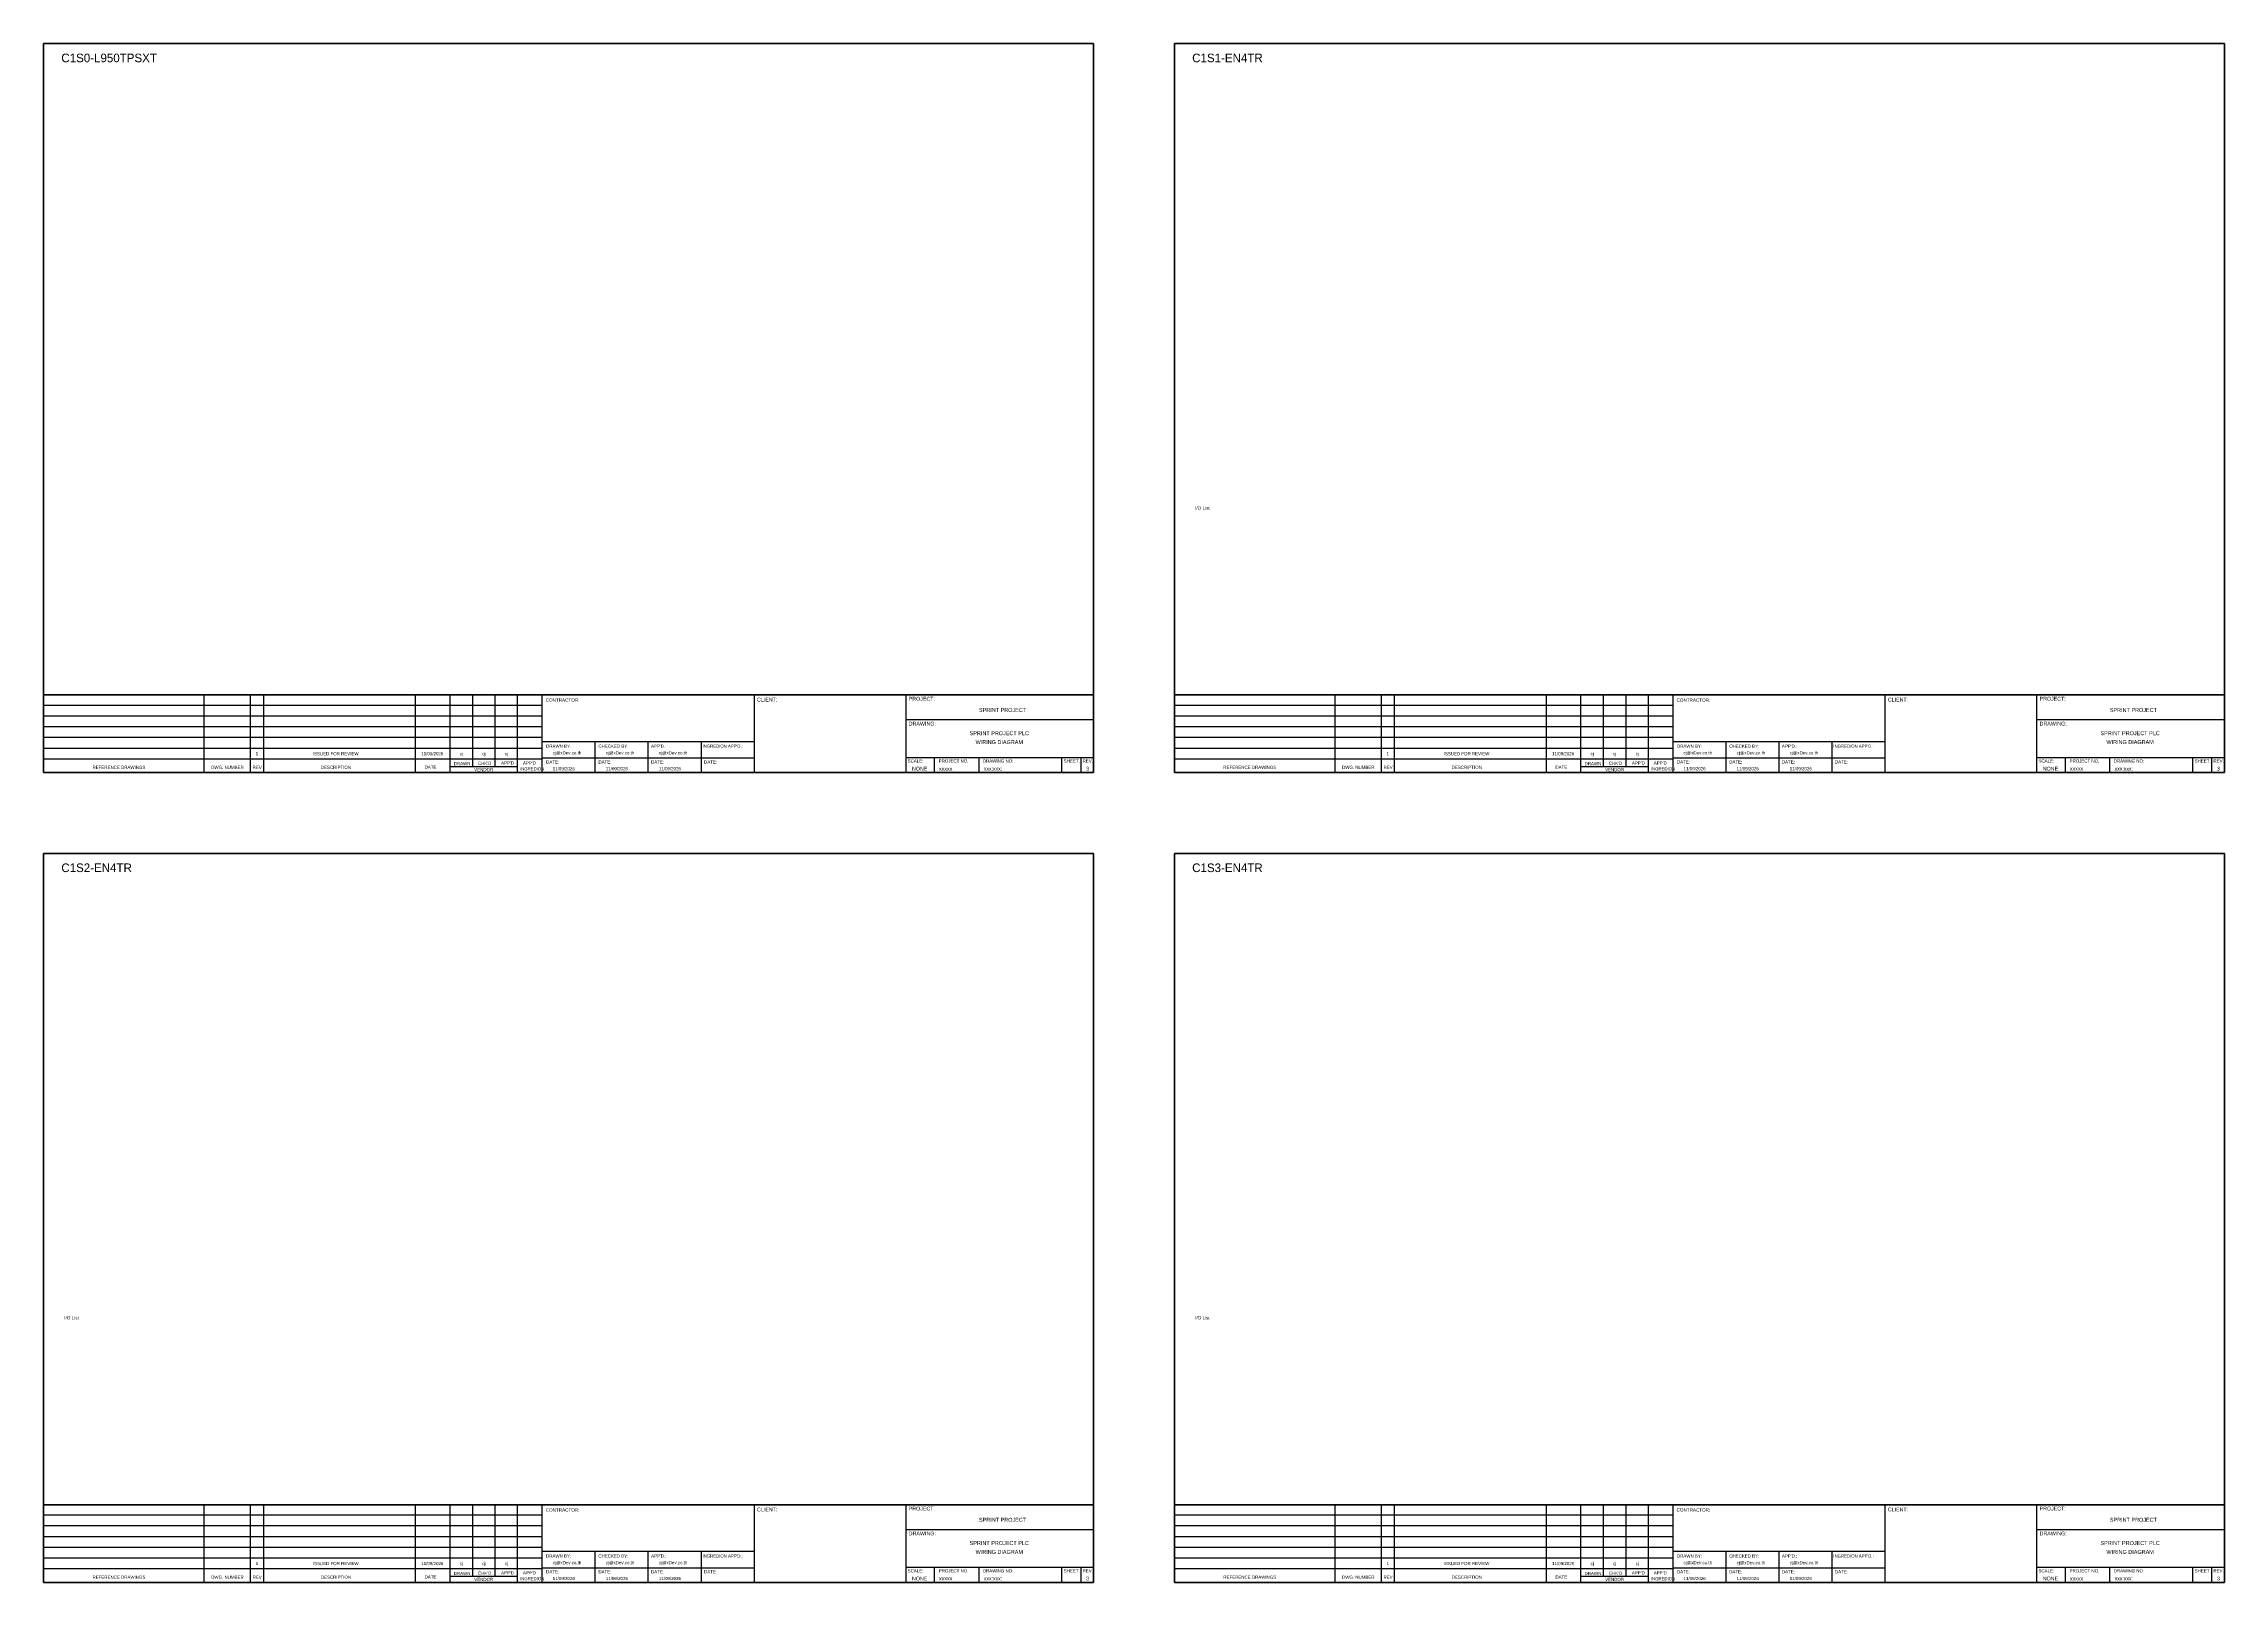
# Model space of a CAD drawing. Header units: metres. Extents: x 0 to 20667, y -39055 to 2704.
# Drawn here: x 0 to 8087, y -3004 to 2704 of the extents above; entities that cross this region are included whole.
import ezdxf
from ezdxf.enums import TextEntityAlignment as Align

# ---------------------------------------------------------------- set-up
doc = ezdxf.new("R2010")
doc.units = ezdxf.units.M

msp = doc.modelspace()

# ---------------------------------------------------------------- linework, layer by layer
at = {"color": 4}
for p, q in [((3302.3, 56.1), (3302.3, 0)), ((3467.6, 56.1), (3467.6, 0)), ((7495.6, 56.1), (7495.6, 0)), ((7660.9, 56.1), (7660.9, 0)), ((3302.3, -2948.1), (3302.3, -3004.2)), ((3467.6, -2948.1), (3467.6, -3004.2)), ((7495.6, -2948.1), (7495.6, -3004.2)), ((7660.9, -2948.1), (7660.9, -3004.2))]:
    msp.add_line(p, q, dxfattribs=at)
at = {"color": 4, "ltscale": 0.5}
for p, q in [((3774.7, 56.1), (3774.7, 0)), ((3774.7, 56.1), (3774.7, 0)), ((3845.9, 56.1), (3845.9, 0)), ((3845.9, 56.1), (3845.9, 0)), ((7968, 56.1), (7968, 0)), ((7968, 56.1), (7968, 0)), ((8039.2, 56.1), (8039.2, 0)), ((8039.2, 56.1), (8039.2, 0)), ((3774.7, -2948.1), (3774.7, -3004.2)), ((3774.7, -2948.1), (3774.7, -3004.2)), ((3845.9, -2948.1), (3845.9, -3004.2)), ((3845.9, -2948.1), (3845.9, -3004.2)), ((7968, -2948.1), (7968, -3004.2)), ((7968, -2948.1), (7968, -3004.2)), ((8039.2, -2948.1), (8039.2, -3004.2)), ((8039.2, -2948.1), (8039.2, -3004.2))]:
    msp.add_line(p, q, dxfattribs=at)
at = {"layer": 'GT_1', "color": 4}
for p, q in [((1848.8, 249.3), (0, 249.3)), ((595.4, 0), (595.4, 288.2)), ((767.3, 0), (767.3, 288.2)), ((816.4, 0), (816.4, 288.2)), ((1379.1, 0), (1379.1, 288.2)), ((1507.4, 0), (1507.4, 288.2)), ((1591, 21.8), (1591, 288.2)), ((1674.5, 21.8), (1674.5, 288.2)), ((1757.8, 0), (1757.8, 288.2)), ((1848.8, 0), (1848.8, 288.2)), ((2635.8, 0), (2635.8, 288.2)), ((3198.1, 0), (3198.1, 288.2)), ((3198.1, 0), (3198.1, 288.2)), ((3198.1, 0), (3198.1, 288.2)), ((6042.1, 249.3), (4193.3, 249.3)), ((4788.7, 0), (4788.7, 288.2)), ((4960.6, 0), (4960.6, 288.2)), ((5009.7, 0), (5009.7, 288.2)), ((5572.4, 0), (5572.4, 288.2)), ((5700.7, 0), (5700.7, 288.2)), ((5784.3, 21.8), (5784.3, 288.2)), ((5867.8, 21.8), (5867.8, 288.2)), ((5951.1, 0), (5951.1, 288.2)), ((6042.1, 0), (6042.1, 288.2)), ((6829.1, 0), (6829.1, 288.2)), ((7391.4, 0), (7391.4, 288.2)), ((7391.4, 0), (7391.4, 288.2)), ((7391.4, 0), (7391.4, 288.2)), ((1848.8, 209.5), (0, 209.5)), ((1848.8, 169.6), (0, 169.6)), ((6042.1, 209.5), (4193.3, 209.5)), ((6042.1, 169.6), (4193.3, 169.6)), ((1848.8, 129.7), (0, 129.7)), ((1848.8, 89.7), (0, 89.7)), ((2635.8, 114.3), (1848.8, 114.3)), ((2045.6, 0), (2045.6, 114.3)), ((2242.3, 0), (2242.3, 114.3)), ((2439.1, 0), (2439.1, 114.3)), ((6042.1, 129.7), (4193.3, 129.7)), ((6042.1, 89.7), (4193.3, 89.7)), ((6829.1, 114.3), (6042.1, 114.3)), ((6238.9, 0), (6238.9, 114.3)), ((6435.6, 0), (6435.6, 114.3)), ((6632.4, 0), (6632.4, 114.3)), ((1848.7, 49.8), (0, 49.8)), ((1757.8, 21.8), (1507.4, 21.8)), ((2635.8, 52.9), (1848.8, 52.9)), ((3198.1, 56.1), (3893.3, 56.1)), ((6042, 49.8), (4193.3, 49.8)), ((5951.1, 21.8), (5700.7, 21.8)), ((6829.1, 52.9), (6042.1, 52.9)), ((7391.4, 56.1), (8086.6, 56.1)), ((595.4, -3004.2), (595.4, -2716.1)), ((767.3, -3004.2), (767.3, -2716.1)), ((816.4, -3004.2), (816.4, -2716.1)), ((1379.1, -3004.2), (1379.1, -2716.1)), ((1507.4, -3004.2), (1507.4, -2716.1)), ((1591, -2982.4), (1591, -2716.1)), ((1674.5, -2982.4), (1674.5, -2716)), ((1757.8, -3004.2), (1757.8, -2716.1)), ((1848.8, -3004.2), (1848.8, -2716.1)), ((2635.8, -3004.2), (2635.8, -2716.1)), ((3198.1, -3004.2), (3198.1, -2716.1)), ((3198.1, -3004.2), (3198.1, -2716.1)), ((3198.1, -3004.2), (3198.1, -2716.1)), ((4788.7, -3004.2), (4788.7, -2716.1)), ((4960.6, -3004.2), (4960.6, -2716.1)), ((5009.7, -3004.2), (5009.7, -2716.1)), ((5572.4, -3004.2), (5572.4, -2716.1)), ((5700.7, -3004.2), (5700.7, -2716.1)), ((5784.3, -2982.4), (5784.3, -2716.1)), ((5867.8, -2982.4), (5867.8, -2716)), ((5951.1, -3004.2), (5951.1, -2716.1)), ((6042.1, -3004.2), (6042.1, -2716.1)), ((6829.1, -3004.2), (6829.1, -2716.1)), ((7391.4, -3004.2), (7391.4, -2716.1)), ((7391.4, -3004.2), (7391.4, -2716.1)), ((7391.4, -3004.2), (7391.4, -2716.1)), ((1848.8, -2754.9), (0, -2754.9)), ((1848.8, -2794.7), (0, -2794.7)), ((6042.1, -2754.9), (4193.3, -2754.9)), ((6042.1, -2794.7), (4193.3, -2794.7)), ((1848.8, -2834.6), (0, -2834.6)), ((1848.8, -2874.6), (0, -2874.6)), ((2635.8, -2889.9), (1848.8, -2889.9)), ((2045.6, -3004.2), (2045.6, -2889.9)), ((2242.3, -3004.2), (2242.3, -2889.9)), ((2439.1, -3004.2), (2439.1, -2889.9)), ((6042.1, -2834.6), (4193.3, -2834.6)), ((6042.1, -2874.6), (4193.3, -2874.6)), ((6829.1, -2889.9), (6042.1, -2889.9)), ((6238.9, -3004.2), (6238.9, -2889.9)), ((6435.6, -3004.2), (6435.6, -2889.9)), ((6632.4, -3004.2), (6632.4, -2889.9)), ((1848.8, -2914.5), (0, -2914.5)), ((1848.7, -2954.4), (0, -2954.4)), ((1757.8, -2982.4), (1507.4, -2982.4)), ((2635.8, -2951.3), (1848.8, -2951.3)), ((3198.1, -2948.1), (3893.3, -2948.1)), ((6042.1, -2914.5), (4193.3, -2914.5)), ((6042, -2954.4), (4193.3, -2954.4)), ((5951.1, -2982.4), (5700.7, -2982.4)), ((6829.1, -2951.3), (6042.1, -2951.3)), ((7391.4, -2948.1), (8086.6, -2948.1))]:
    msp.add_line(p, q, dxfattribs=at)
at = {"layer": 'HELPPOINT', "color": 4, "lineweight": 35}
for p, q in [((0, 0), (0, 2704.2)), ((0, 2704.2), (3893.3, 2704.2)), ((0, 0), (0, 2704.2)), ((0, 2704.2), (3893.3, 2704.2)), ((3893.3, 2704.2), (3893.3, 0)), ((3893.3, 2704.2), (3893.3, 0)), ((4193.3, 0), (4193.3, 2704.2)), ((4193.3, 2704.2), (8086.6, 2704.2)), ((4193.3, 0), (4193.3, 2704.2)), ((4193.3, 2704.2), (8086.6, 2704.2)), ((8086.6, 2704.2), (8086.6, 0)), ((8086.6, 2704.2), (8086.6, 0)), ((3893.3, 0), (0, 0)), ((3893.3, 0), (0, 0)), ((8086.6, 0), (4193.3, 0)), ((8086.6, 0), (4193.3, 0)), ((0, -3004.2), (0, -300)), ((0, -300), (3893.3, -300)), ((0, -3004.2), (0, -300)), ((0, -300), (3893.3, -300)), ((3893.3, -300), (3893.3, -3004.2)), ((3893.3, -300), (3893.3, -3004.2)), ((4193.3, -3004.2), (4193.3, -300)), ((4193.3, -300), (8086.6, -300)), ((4193.3, -3004.2), (4193.3, -300)), ((4193.3, -300), (8086.6, -300)), ((8086.6, -300), (8086.6, -3004.2)), ((8086.6, -300), (8086.6, -3004.2)), ((3893.3, -3004.2), (0, -3004.2)), ((3893.3, -3004.2), (0, -3004.2)), ((8086.6, -3004.2), (4193.3, -3004.2)), ((8086.6, -3004.2), (4193.3, -3004.2))]:
    msp.add_line(p, q, dxfattribs=at)
at = {"layer": 'HELPPOINT', "color": 4}
for p, q in [((3198.1, 196.6), (3893.3, 196.6)), ((3198.1, 196.6), (3893.3, 196.6)), ((7391.4, 196.6), (8086.6, 196.6)), ((7391.4, 196.6), (8086.6, 196.6)), ((3198.1, 56.1), (3893.3, 56.1)), ((7391.4, 56.1), (8086.6, 56.1)), ((3198.1, -2807.6), (3893.3, -2807.6)), ((3198.1, -2807.6), (3893.3, -2807.6)), ((7391.4, -2807.6), (8086.6, -2807.6)), ((7391.4, -2807.6), (8086.6, -2807.6)), ((3198.1, -2948.1), (3893.3, -2948.1)), ((7391.4, -2948.1), (8086.6, -2948.1))]:
    msp.add_line(p, q, dxfattribs=at)
at = {"layer": 'MEMBER', "color": 4, "lineweight": 35}
for p, q in [((0, 288.2), (3893.3, 288.2)), ((0, 288.2), (3893.3, 288.2)), ((4193.3, 288.2), (8086.6, 288.2)), ((4193.3, 288.2), (8086.6, 288.2)), ((0, -2716.1), (3893.3, -2716.1)), ((0, -2716.1), (3893.3, -2716.1)), ((4193.3, -2716.1), (8086.6, -2716.1)), ((4193.3, -2716.1), (8086.6, -2716.1))]:
    msp.add_line(p, q, dxfattribs=at)
at = {"layer": 'MEMBER', "color": 4}
for p, q in [((3198.1, 196.6), (3893.3, 196.6)), ((3198.1, 196.6), (3893.3, 196.6)), ((7391.4, 196.6), (8086.6, 196.6)), ((7391.4, 196.6), (8086.6, 196.6)), ((3198.1, 56.1), (3893.3, 56.1)), ((3198.1, 56.1), (3893.3, 56.1)), ((7391.4, 56.1), (8086.6, 56.1)), ((7391.4, 56.1), (8086.6, 56.1)), ((3198.1, -2807.6), (3893.3, -2807.6)), ((3198.1, -2807.6), (3893.3, -2807.6)), ((7391.4, -2807.6), (8086.6, -2807.6)), ((7391.4, -2807.6), (8086.6, -2807.6)), ((3198.1, -2948.1), (3893.3, -2948.1)), ((3198.1, -2948.1), (3893.3, -2948.1)), ((7391.4, -2948.1), (8086.6, -2948.1)), ((7391.4, -2948.1), (8086.6, -2948.1))]:
    msp.add_line(p, q, dxfattribs=at)

# ---------------------------------------------------------------- texts
at = {"color": 2}
for s, p in [('C1S0-L950TPSXT', (65.7, 2635)), ('C1S1-EN4TR', (4259, 2635)), ('C1S2-EN4TR', (65.7, -369.2)), ('C1S3-EN4TR', (4259, -369.2))]:
    msp.add_text(s, height=32, dxfattribs=at).set_placement(p)
at = {"color": 4, "ltscale": 100}
for s, p in [('SPRINT PROJECT', (3555.9, 232.2)), ('SPRINT PROJECT', (7749.2, 232.2)), ('SPRINT PROJECT PLC', (3543.7, 146)), ('WIRING DIAGRAM', (3543.7, 113.1)), ('SPRINT PROJECT PLC', (7737, 146)), ('WIRING DIAGRAM', (7737, 113.1)), ('SPRINT PROJECT', (3555.9, -2772)), ('SPRINT PROJECT', (7749.2, -2772)), ('SPRINT PROJECT PLC', (3543.7, -2858.2)), ('WIRING DIAGRAM', (3543.7, -2891.1)), ('SPRINT PROJECT PLC', (7737, -2858.2)), ('WIRING DIAGRAM', (7737, -2891.1))]:
    msp.add_text(s, height=14.693, dxfattribs=at).set_placement(p, align=Align.MIDDLE_CENTER)
at = {"layer": 'GT_1', "color": 4}
for s, p in [('CLIENT:', (2645.3, 263.5)), ('PROJECT:', (3208, 266.8)), ('CLIENT:', (6838.6, 263.5)), ('PROJECT:', (7401.3, 266.8)), ('DRAWING:', (3208, 174.4)), ('DRAWING:', (7401.3, 174.4)), ('CLIENT:', (2645.3, -2740.7)), ('PROJECT:', (3208, -2737.4)), ('CLIENT:', (6838.6, -2740.7)), ('PROJECT:', (7401.3, -2737.4)), ('DRAWING:', (3208, -2829.8)), ('DRAWING:', (7401.3, -2829.8))]:
    msp.add_text(s, height=14.25, dxfattribs=at).set_placement(p)
at = {"layer": 'MEMBER', "color": 4, "ltscale": 0.8}
for s, height, p in [('I/O List', 12.35, (4269.9, 975.6)), ('CONTRACTOR:', 12.35, (1861.9, 262.7)), ('CONTRACTOR:', 12.35, (6055.2, 262.7)), ('DRAWN BY:', 11.88, (1863.4, 92.1)), ('CHECKED BY:', 11.875, (2057.3, 92.1)), ("APP'D.:", 11.88, (2252.5, 92.1)), ('DRAWN BY:', 11.88, (6056.7, 92.1)), ('CHECKED BY:', 11.875, (6250.6, 92.1)), ("APP'D.:", 11.88, (6445.8, 92.1)), ('REFERENCE DRAWINGS', 11.875, (181.4, 13.4)), ('DWG. NUMBER', 11.875, (621.6, 13.4)), ('REV', 11.88, (775.1, 13.4)), ('DESCRIPTION', 11.875, (1028, 13.4)), ('DATE', 11.88, (1412.8, 14.2)), ('DRAWN', 11.88, (1520.8, 27.3)), ('VENDOR', 11.88, (1596.9, 5.1)), ("CHK'D", 11.88, (1610.6, 28.5)), ("APP'D", 11.88, (1696.2, 29.7)), ("APP'D", 11.88, (1777.4, 29.7)), ('DATE:', 11.88, (1863.4, 33.6)), ('cj@xDev.co.th', 11.875, (1887.8, 67.2)), ('11/09/2026', 11.88, (1887.8, 8.5)), ('DATE:', 11.88, (2057.3, 33.6)), ('cj@xDev.co.th', 11.875, (2084.6, 67.2)), ('11/09/2026', 11.88, (2084.6, 8.5)), ('DATE:', 11.88, (2252.5, 33.6)), ('cj@xDev.co.th', 11.875, (2281.3, 67.2)), ('11/09/2026', 11.88, (2281.3, 8.5)), ('DATE:', 11.88, (2449.3, 33.6)), ('SCALE:', 11.88, (3204, 37.1)), ('NONE', 14.23, (3220, 7.3)), ('PROJECT NO.', 11.875, (3319.2, 37.1)), ('xxxxx', 14.23, (3320.4, 7.3)), ('DRAWING NO:', 11.875, (3482.9, 37.1)), ('SHEET.', 12, (3782.7, 37.1)), ('REV.', 12, (3852.6, 37.1)), ('REFERENCE DRAWINGS', 11.875, (4374.7, 13.4)), ('DWG. NUMBER', 11.875, (4814.9, 13.4)), ('REV', 11.88, (4968.4, 13.4)), ('DESCRIPTION', 11.875, (5221.3, 13.4)), ('DATE', 11.88, (5606.1, 14.2)), ('DRAWN', 11.88, (5714.1, 27.3)), ('VENDOR', 11.88, (5790.2, 5.1)), ("CHK'D", 11.88, (5803.9, 28.5)), ("APP'D", 11.88, (5889.5, 29.7)), ("APP'D", 11.88, (5970.7, 29.7)), ('DATE:', 11.88, (6056.7, 33.6)), ('cj@xDev.co.th', 11.875, (6081.1, 67.2)), ('11/09/2026', 11.88, (6081.1, 8.5)), ('DATE:', 11.88, (6250.6, 33.6)), ('cj@xDev.co.th', 11.875, (6277.9, 67.2)), ('11/09/2026', 11.88, (6277.9, 8.5)), ('DATE:', 11.88, (6445.8, 33.6)), ('cj@xDev.co.th', 11.875, (6474.6, 67.2)), ('11/09/2026', 11.88, (6474.6, 8.5)), ('DATE:', 11.88, (6642.6, 33.6)), ('SCALE:', 11.88, (7397.3, 37.1)), ('NONE', 14.23, (7413.3, 7.3)), ('PROJECT NO.', 11.875, (7512.5, 37.1)), ('xxxxx', 14.23, (7513.7, 7.3)), ('DRAWING NO:', 11.875, (7676.2, 37.1)), ('SHEET.', 12, (7976, 37.1)), ('REV.', 12, (8045.9, 37.1)), ('I/O List', 12.35, (76.6, -2028.6)), ('I/O List', 12.35, (4269.9, -2028.6)), ('CONTRACTOR:', 12.35, (1861.9, -2741.5)), ('CONTRACTOR:', 12.35, (6055.2, -2741.5)), ('DRAWN BY:', 11.88, (1863.4, -2912.1)), ('CHECKED BY:', 11.875, (2057.3, -2912.1)), ("APP'D.:", 11.88, (2252.5, -2912.1)), ('DRAWN BY:', 11.88, (6056.7, -2912.1)), ('CHECKED BY:', 11.875, (6250.6, -2912.1)), ("APP'D.:", 11.88, (6445.8, -2912.1)), ('REFERENCE DRAWINGS', 11.875, (181.4, -2990.8)), ('DWG. NUMBER', 11.875, (621.6, -2990.8)), ('REV', 11.88, (775.1, -2990.8)), ('DESCRIPTION', 11.875, (1028, -2990.8)), ('DATE', 11.88, (1412.8, -2990)), ('DRAWN', 11.88, (1520.8, -2976.9)), ('VENDOR', 11.88, (1596.9, -2999.1)), ("CHK'D", 11.88, (1610.6, -2975.7)), ("APP'D", 11.88, (1696.2, -2974.6)), ("APP'D", 11.88, (1777.4, -2974.6)), ('DATE:', 11.88, (1863.4, -2970.6)), ('cj@xDev.co.th', 11.875, (1887.8, -2937)), ('11/09/2026', 11.88, (1887.8, -2995.7)), ('DATE:', 11.88, (2057.3, -2970.6)), ('cj@xDev.co.th', 11.875, (2084.6, -2937)), ('11/09/2026', 11.88, (2084.6, -2995.7)), ('DATE:', 11.88, (2252.5, -2970.6)), ('cj@xDev.co.th', 11.875, (2281.3, -2937)), ('11/09/2026', 11.88, (2281.3, -2995.7)), ('DATE:', 11.88, (2449.3, -2970.6)), ('SCALE:', 11.88, (3204, -2967.2)), ('NONE', 14.23, (3220, -2996.9)), ('PROJECT NO.', 11.875, (3319.2, -2967.2)), ('xxxxx', 14.23, (3320.4, -2996.9)), ('DRAWING NO:', 11.875, (3482.9, -2967.2)), ('SHEET.', 12, (3782.7, -2967.2)), ('REV.', 12, (3852.6, -2967.2)), ('REFERENCE DRAWINGS', 11.875, (4374.7, -2990.8)), ('DWG. NUMBER', 11.875, (4814.9, -2990.8)), ('REV', 11.88, (4968.4, -2990.8)), ('DESCRIPTION', 11.875, (5221.3, -2990.8)), ('DATE', 11.88, (5606.1, -2990)), ('DRAWN', 11.88, (5714.1, -2976.9)), ('VENDOR', 11.88, (5790.2, -2999.1)), ("CHK'D", 11.88, (5803.9, -2975.7)), ("APP'D", 11.88, (5889.5, -2974.6)), ("APP'D", 11.88, (5970.7, -2974.6)), ('DATE:', 11.88, (6056.7, -2970.6)), ('cj@xDev.co.th', 11.875, (6081.1, -2937)), ('11/09/2026', 11.88, (6081.1, -2995.7)), ('DATE:', 11.88, (6250.6, -2970.6)), ('cj@xDev.co.th', 11.875, (6277.9, -2937)), ('11/09/2026', 11.88, (6277.9, -2995.7)), ('DATE:', 11.88, (6445.8, -2970.6)), ('cj@xDev.co.th', 11.875, (6474.6, -2937)), ('11/09/2026', 11.88, (6474.6, -2995.7)), ('DATE:', 11.88, (6642.6, -2970.6)), ('SCALE:', 11.88, (7397.3, -2967.2)), ('NONE', 14.23, (7413.3, -2996.9)), ('PROJECT NO.', 11.875, (7512.5, -2967.2)), ('xxxxx', 14.23, (7513.7, -2996.9)), ('DRAWING NO:', 11.875, (7676.2, -2967.2)), ('SHEET.', 12, (7976, -2967.2)), ('REV.', 12, (8045.9, -2967.2))]:
    msp.add_text(s, height=height, dxfattribs=at).set_placement(p)
at = {"layer": 'MEMBER', "color": 4, "ltscale": 0.8, "width": 0.8}
for s, height, p in [("INGREDION APP'D.:", 11.875, (2443.3, 92.1)), ("INGREDION APP'D.:", 11.875, (6636.6, 92.1)), ('INGREDION', 11.88, (1766.6, 8)), ('xxx:xxx:', 14.23, (3486.6, 7.3)), ('INGREDION', 11.88, (5959.9, 8)), ('xxx:xxx:', 14.23, (7679.9, 7.3)), ("INGREDION APP'D.:", 11.875, (2443.3, -2912.1)), ("INGREDION APP'D.:", 11.875, (6636.6, -2912.1)), ('INGREDION', 11.88, (1766.6, -2996.2)), ('xxx:xxx:', 14.23, (3486.6, -2996.9)), ('INGREDION', 11.88, (5959.9, -2996.2)), ('xxx:xxx:', 14.23, (7679.9, -2996.9))]:
    msp.add_text(s, height=height, dxfattribs=at).set_placement(p)
at = {"layer": 'MEMBER', "color": 4, "ltscale": 0.8}
for s, height, p in [('1', 11.9, (790.9, 69.9)), ('ISSUED FOR REVIEW', 11.875, (1083, 69.9)), ('11/09/2026', 11.88, (1441.2, 69.9)), ('cj', 11.88, (1549.1, 69.9)), ('cj', 11.88, (1632.6, 69.9)), ('cj', 11.88, (1716.2, 69.9)), ('1', 11.9, (4984.2, 69.9)), ('ISSUED FOR REVIEW', 11.875, (5276.3, 69.9)), ('11/09/2026', 11.88, (5634.5, 69.9)), ('cj', 11.88, (5742.4, 69.9)), ('cj', 11.88, (5826, 69.9)), ('cj', 11.88, (5909.5, 69.9)), ('1', 11.9, (790.9, -2934.3)), ('ISSUED FOR REVIEW', 11.875, (1083, -2934.3)), ('11/09/2026', 11.88, (1441.2, -2934.3)), ('cj', 11.88, (1549.1, -2934.3)), ('cj', 11.88, (1632.6, -2934.3)), ('cj', 11.88, (1716.2, -2934.3)), ('1', 11.9, (4984.2, -2934.3)), ('ISSUED FOR REVIEW', 11.875, (5276.3, -2934.3)), ('11/09/2026', 11.88, (5634.5, -2934.3)), ('cj', 11.88, (5742.4, -2934.3)), ('cj', 11.88, (5826, -2934.3)), ('cj', 11.88, (5909.5, -2934.3))]:
    msp.add_text(s, height=height, dxfattribs=at).set_placement(p, align=Align.MIDDLE_CENTER)
for p in [(3871.2, 7.3), (8064.5, 7.3), (3871.2, -2996.9), (8064.5, -2996.9)]:
    msp.add_text('3', height=14.2, dxfattribs=at).set_placement(p, align=Align.CENTER)

doc.saveas('drawing.dxf')
